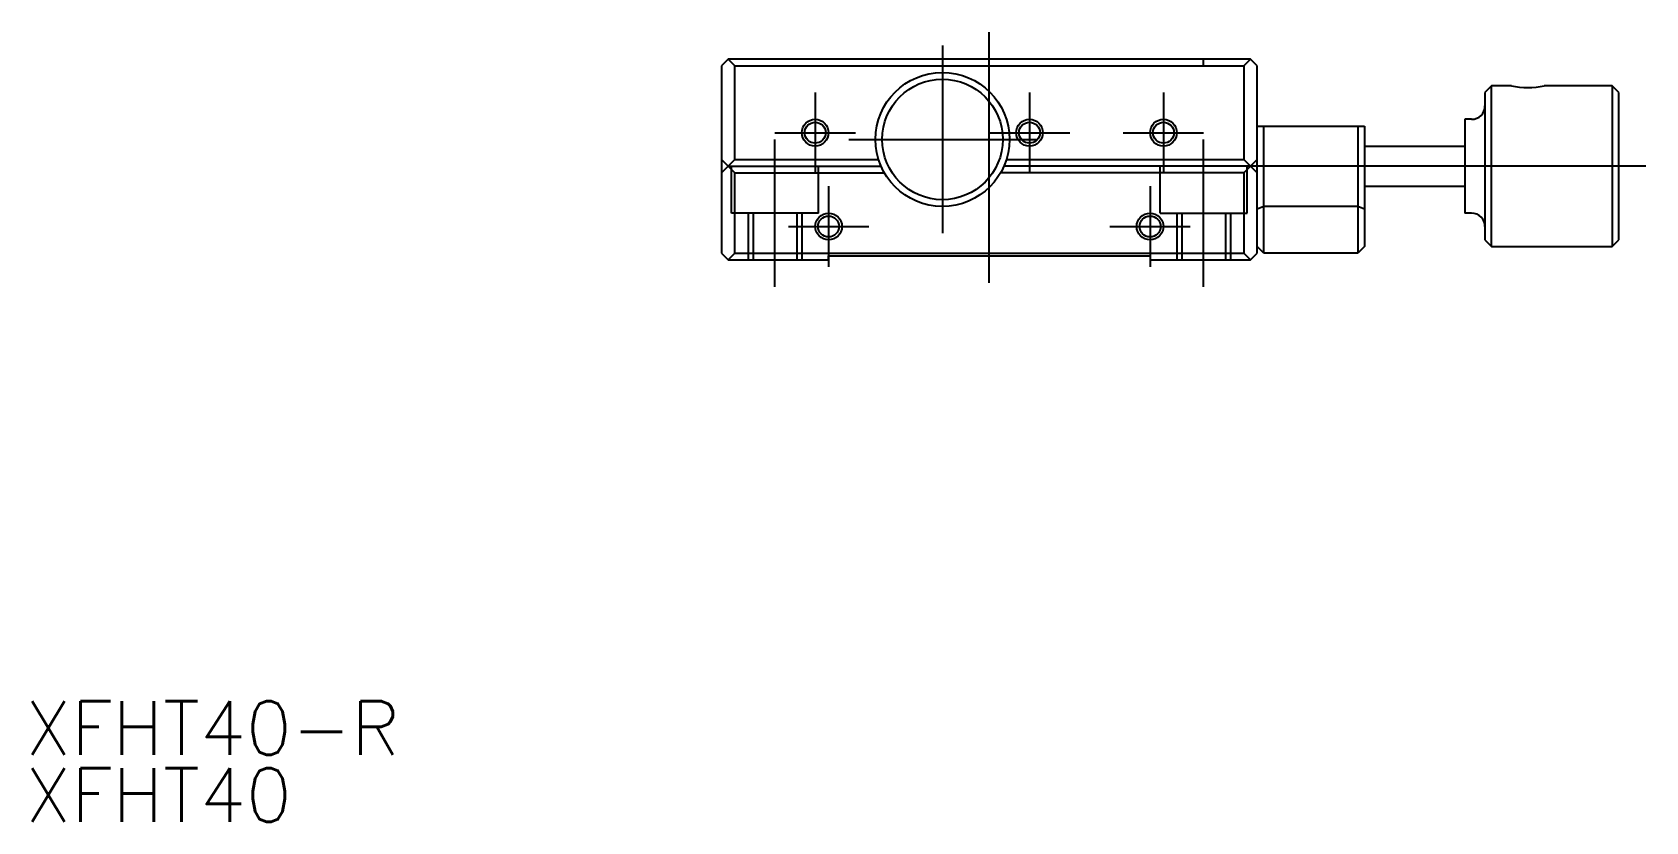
# Model space of a CAD drawing. Extents: x 1 to 234, y 0 to 160.
# Drawn here: x 0.5 to 121, y 0 to 58.9 of the extents above; entities that cross this region are included whole.
import ezdxf

# ---------------------------------------------------------------- set-up
doc = ezdxf.new("R2010")
doc.units = 0
doc.linetypes.add('CENTER', pattern=[50.8, 31.75, -6.35, 6.35, -6.35])
doc.linetypes.add('DASHED', pattern=[19.05, 12.7, -6.35])
doc.layers.get('0').update_dxf_attribs({"linetype": 'CONTINUOUS'})
doc.layers.add('CENTER', color=1, linetype='CENTER')
doc.styles.get("Standard").update_dxf_attribs({"font": 'txt.shx', "height": 3, "bigfont": 'bigfont.shx'})

# ---------------------------------------------------------------- blocks, each defined once
blk = doc.blocks.new('*U1')
at = {"color": 7, "linetype": 'CONTINUOUS'}
blk.add_text('XFHT40-R', height=4, dxfattribs=at).set_placement((0, 5))
blk = doc.blocks.new('*U2')
at = {"color": 7, "linetype": 'CONTINUOUS'}
blk.add_text('XFHT40', height=4, dxfattribs=at).set_placement((0, 0))

msp = doc.modelspace()

# ---------------------------------------------------------------- linework, layer by layer
at = {"color": 7, "linetype": 'CONTINUOUS'}
for p, q in [((52.46, 56.93), (51.96, 56.43)), ((91.46, 56.93), (52.46, 56.93)), ((52.96, 56.43), (52.46, 56.93)), ((90.96, 56.43), (91.46, 56.93)), ((91.96, 56.43), (91.46, 56.93)), ((51.96, 56.43), (51.96, 42.43)), ((52.96, 49.43), (52.96, 56.43)), ((52.96, 56.43), (90.96, 56.43)), ((90.96, 56.43), (90.96, 49.43)), ((91.96, 42.43), (91.96, 56.43)), ((109.46, 54.93), (108.96, 54.43)), ((108.96, 54.43), (108.96, 43.43)), ((110.93, 54.93), (109.46, 54.93)), ((109.46, 42.93), (109.46, 54.93)), ((118.46, 54.93), (113.39, 54.93)), ((118.96, 54.43), (118.46, 54.93)), ((118.46, 54.93), (118.46, 42.93)), ((118.96, 43.43), (118.96, 54.43)), ((91.96, 51.93), (99.96, 51.93)), ((92.46, 42.43), (92.46, 51.93)), ((99.46, 51.93), (99.46, 42.43)), ((99.96, 51.93), (99.96, 42.93)), ((107.96, 52.43), (107.46, 52.43)), ((107.46, 52.43), (107.46, 45.43)), ((52.96, 48.43), (51.96, 49.43)), ((51.96, 48.43), (52.96, 49.43)), ((52.96, 49.43), (63.69, 49.43)), ((73.23, 49.43), (90.96, 49.43)), ((91.96, 49.43), (90.96, 48.43)), ((90.96, 49.43), (91.96, 48.43)), ((99.96, 50.43), (107.46, 50.43)), ((52.46, 48.93), (63.88, 48.93)), ((52.96, 42.43), (52.96, 48.43)), ((52.96, 48.43), (64.13, 48.43)), ((90.96, 48.43), (72.79, 48.43)), ((91.46, 48.93), (73.04, 48.93)), ((90.96, 48.43), (90.96, 42.43)), ((99.96, 47.43), (107.46, 47.43)), ((92.46, 45.93), (91.96, 45.72)), ((99.46, 45.93), (92.46, 45.93)), ((99.96, 45.72), (99.46, 45.93)), ((107.96, 45.43), (107.46, 45.43)), ((108.96, 43.43), (109.46, 42.93)), ((118.46, 42.93), (118.96, 43.43)), ((51.96, 42.43), (52.46, 41.93)), ((52.46, 41.93), (52.96, 42.43)), ((52.96, 42.43), (90.96, 42.43)), ((59.96, 41.93), (59.96, 42.23)), ((59.96, 42.23), (83.96, 42.23)), ((83.96, 42.23), (83.96, 41.93)), ((90.96, 42.43), (91.46, 41.93)), ((91.46, 41.93), (91.96, 42.43)), ((92.46, 42.43), (91.96, 42.93)), ((99.46, 42.43), (92.46, 42.43)), ((99.96, 42.93), (99.46, 42.43)), ((109.46, 42.93), (118.46, 42.93)), ((52.46, 41.93), (59.96, 41.93)), ((83.96, 41.93), (91.46, 41.93))]:
    msp.add_line(p, q, dxfattribs=at)
at = {"color": 3, "linetype": 'DASHED'}
for p, q in [((52.71, 45.43), (52.71, 48.93)), ((59.21, 45.43), (59.21, 48.93)), ((84.71, 45.43), (84.71, 48.93)), ((91.21, 45.43), (91.21, 48.93)), ((59.21, 45.43), (52.71, 45.43)), ((53.96, 45.43), (53.96, 41.93)), ((54.34, 45.43), (54.34, 41.93)), ((57.58, 45.43), (57.58, 41.93)), ((57.96, 45.43), (57.96, 41.93)), ((84.71, 45.43), (91.21, 45.43)), ((85.96, 45.43), (85.96, 41.93)), ((86.34, 45.43), (86.34, 41.93)), ((89.58, 45.43), (89.58, 41.93)), ((89.96, 45.43), (89.96, 41.93))]:
    msp.add_line(p, q, dxfattribs=at)
at = {"color": 7, "linetype": 'CONTINUOUS'}
for centre, radius in [((68.46, 50.93), 5), ((68.46, 50.93), 4.5), ((58.96, 51.43), 0.783), ((74.96, 51.43), 0.783), ((84.96, 51.43), 0.783), ((59.96, 44.43), 0.783), ((83.96, 44.43), 0.783)]:
    msp.add_circle(centre, radius, dxfattribs=at)
at = {"color": 3, "linetype": 'CONTINUOUS'}
for centre in [(58.96, 51.43), (74.96, 51.43), (84.96, 51.43), (59.96, 44.43), (83.96, 44.43)]:
    msp.add_circle(centre, 1, dxfattribs=at)
at = {"color": 7, "linetype": 'CONTINUOUS'}
for centre, radius, start, end in [((112.16, 60.8), 6, 258.1754, 281.8246), ((107.96, 53.43), 1, 270, 0), ((107.96, 44.43), 1, 0, 90)]:
    msp.add_arc(centre, radius, start, end, dxfattribs=at)
at = {"layer": 'CENTER', "color": 1, "linetype": 'CENTER'}
for p, q in [((68.46, 57.93), (68.46, 43.93)), ((71.96, 40.23), (71.96, 58.93)), ((87.96, 56.43), (87.96, 56.93)), ((58.96, 54.43), (58.96, 48.43)), ((74.96, 54.43), (74.96, 48.43)), ((84.96, 54.43), (84.96, 48.43)), ((55.96, 51.43), (61.96, 51.43)), ((55.96, 39.93), (55.96, 50.93)), ((61.46, 50.93), (75.46, 50.93)), ((71.96, 51.43), (77.96, 51.43)), ((81.96, 51.43), (87.96, 51.43)), ((87.96, 39.93), (87.96, 50.93)), ((120.96, 48.93), (89.96, 48.93)), ((59.96, 47.43), (59.96, 41.43)), ((83.96, 47.43), (83.96, 41.43)), ((56.96, 44.43), (62.96, 44.43)), ((80.96, 44.43), (86.96, 44.43))]:
    msp.add_line(p, q, dxfattribs=at)

# ---------------------------------------------------------------- block references
at = {"color": 7, "linetype": 'CONTINUOUS'}
for name in ['*U1', '*U2']:
    msp.add_blockref(name, (0, 0), dxfattribs=at)

doc.saveas('drawing.dxf')
